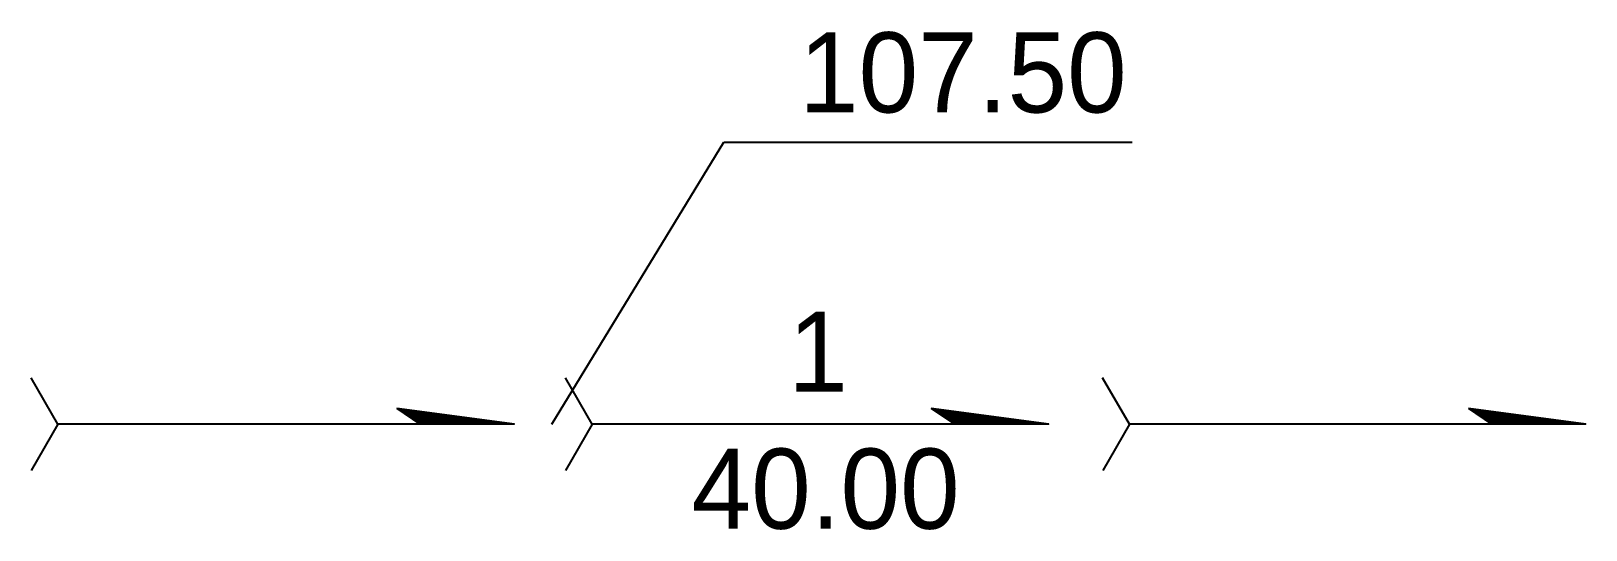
# Model space of a CAD drawing. Header units: metres. Extents: x -42 to 2869, y -182 to 751.
import ezdxf

# ---------------------------------------------------------------- set-up
doc = ezdxf.new("R2010")
doc.units = ezdxf.units.M

msp = doc.modelspace()

# ---------------------------------------------------------------- hatches: boundary and pattern name
h = msp.add_hatch()
h.set_pattern_fill('SOLID')
h.paths.add_polyline_path([(686.41, 15.68), (863.07, 15.77), (643.07, 44.97)])
h = msp.add_hatch()
h.set_pattern_fill('SOLID')
h.paths.add_polyline_path([(1687.02, 15.68), (1863.68, 15.77), (1643.69, 44.97)])
h = msp.add_hatch()
h.set_pattern_fill('SOLID')
h.paths.add_polyline_path([(2692.66, 15.68), (2869.32, 15.77), (2649.33, 44.97)])

# ---------------------------------------------------------------- linework, layer by layer
for p, q in [((933.46, 15.77), (1255.27, 543.41)), ((1255.27, 543.41), (2019.56, 543.41)), ((8.27, 15.35), (-41.73, 101.95)), ((1008.89, 15.35), (958.89, 101.95)), ((2014.53, 15.35), (1964.53, 101.95)), ((863.07, 15.77), (643.07, 44.97)), ((643.07, 44.97), (686.41, 15.68)), ((1643.69, 44.97), (1687.02, 15.68)), ((1863.68, 15.77), (1643.69, 44.97)), ((2869.32, 15.77), (2649.33, 44.97)), ((2649.33, 44.97), (2692.66, 15.68)), ((8.27, 15.35), (-41.64, -71.3)), ((863.07, 15.77), (8.27, 15.35)), ((1008.89, 15.35), (958.97, -71.3)), ((1863.68, 15.77), (1008.89, 15.35)), ((2014.53, 15.35), (1964.61, -71.3)), ((2869.32, 15.77), (2014.53, 15.35))]:
    msp.add_line(p, q)

# ---------------------------------------------------------------- texts
for s, p in [('107.50', (1396.06, 598.68)), ('1', (1375.95, 76.07)), ('40.00', (1194.93, -180.21))]:
    msp.add_text(s, height=150).set_placement(p)

doc.saveas('drawing.dxf')
